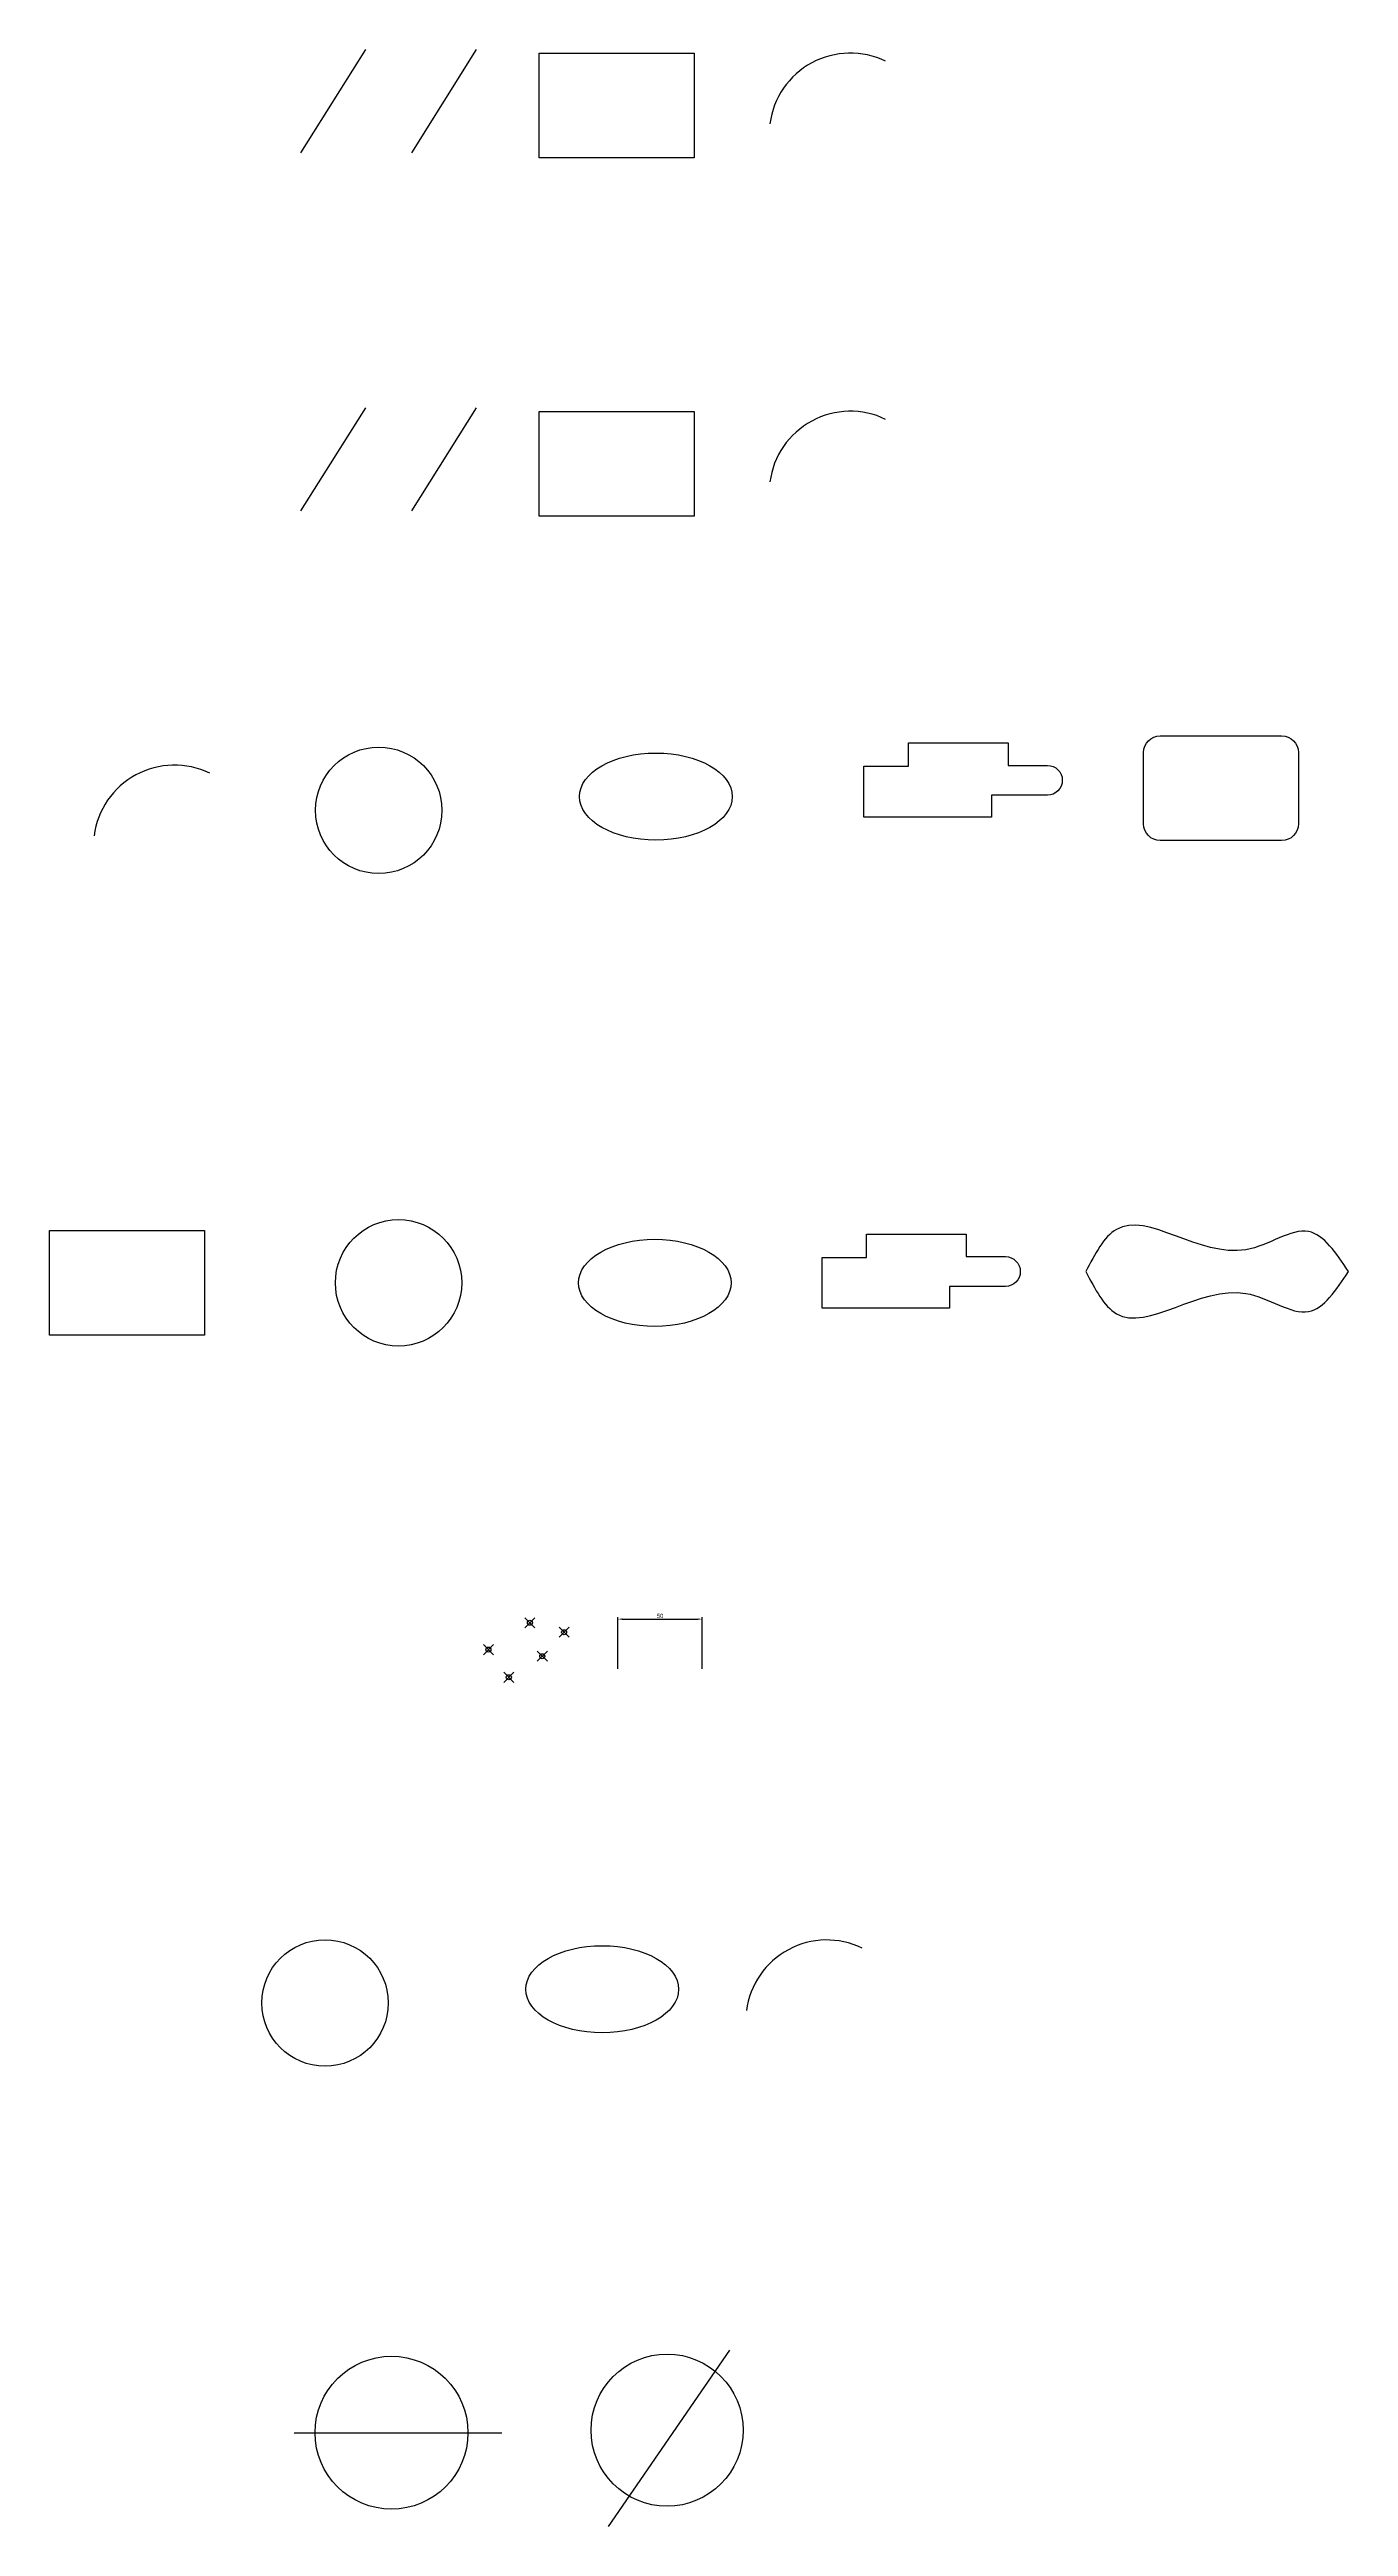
# Model space of a CAD drawing. Header units: millimetres. Extents: x 1825 to 2596, y 740 to 2210.
import ezdxf

# ---------------------------------------------------------------- set-up
doc = ezdxf.new("R2010")
doc.units = ezdxf.units.MM
doc.header["$PDMODE"] = 35
doc.header["$PDSIZE"] = 3
doc.styles.get("Standard").update_dxf_attribs({"font": 'arial.ttf'})
doc.dimstyles.new('ISO-25', dxfattribs={"dimtxt": 2.5, "dimasz": 2.5, "dimexe": 1.25, "dimexo": 0.625, "dimtad": 1, "dimtxsty": 'Standard', "dimcen": 2.5, "dimadec": 0, "dimazin": 0, "dimtfac": 1, "dimtmove": 0, "dimatfit": 3, "dimfxl": 1, "dimarcsym": 0})

# ---------------------------------------------------------------- blocks, each defined once
blk = doc.blocks.new('*D12')
at = {"color": 0, "lineweight": -2, "transparency": 16777216}
for p, q in [((2162.5, 1248.6), (2162.5, 1279.4)), ((2212.5, 1248.6), (2212.5, 1279.4)), ((2165, 1278.2), (2210, 1278.2))]:
    blk.add_line(p, q, dxfattribs=at)
at = {"color": 0, "transparency": 16777216}
for points in [[(2165, 1278.6), (2165, 1277.8), (2162.5, 1278.2)], [(2210, 1278.6), (2210, 1277.8), (2212.5, 1278.2)]]:
    blk.add_solid(points, dxfattribs=at)
at = {"layer": 'Defpoints', "color": 0, "transparency": 16777216}
for p in [(2212.5, 1278.2), (2162.5, 1248), (2212.5, 1248)]:
    blk.add_point(p, dxfattribs=at)
at = {"color": 0, "transparency": 16777216, "insert": (2187.5, 1280.1), "char_height": 2.5, "attachment_point": 5}
blk.add_mtext('50', dxfattribs=at)

msp = doc.modelspace()

# ---------------------------------------------------------------- linework, layer by layer
for p, q in [((1974.168, 2148.646), (2012.646, 2209.957)), ((2040.051, 2148.646), (2078.529, 2209.957)), ((1974.168, 1936.019), (2012.646, 1997.33)), ((2040.051, 1936.019), (2078.529, 1997.33)), ((2228.816, 844.197), (2156.731, 739.551)), ((1970.136, 795.193), (2093.497, 795.193))]:
    msp.add_line(p, q)
for points in [[(2115.709, 2207.798), (2207.796, 2207.798), (2207.796, 2145.624), (2115.709, 2145.624)], [(2115.709, 1995.171), (2207.796, 1995.171), (2207.796, 1932.997), (2115.709, 1932.997)], [(1824.823, 1508.907), (1916.91, 1508.907), (1916.91, 1446.733), (1824.823, 1446.733)]]:
    msp.add_lwpolyline(points, close=True)
for points in [[(2308.644, 1754.348), (2308.644, 1784.571), (2335.017, 1784.571), (2335.017, 1798.388), (2394.246, 1798.388), (2394.246, 1785.003), (2417.592, 1785.003, -1), (2417.592, 1767.301), (2384.303, 1767.301), (2384.303, 1754.348), (2308.644, 1754.348)], [(2283.699, 1462.708), (2283.699, 1492.932), (2310.071, 1492.932), (2310.071, 1506.749), (2369.301, 1506.749), (2369.301, 1493.364), (2392.647, 1493.364, -1), (2392.647, 1475.661), (2359.357, 1475.661), (2359.357, 1462.708), (2283.699, 1462.708)]]:
    msp.add_lwpolyline(points, format="xyb")
msp.add_lwpolyline([(2484.658, 1802.553), (2556.745, 1802.553, -0.41421356), (2566.745, 1792.553), (2566.745, 1750.379, -0.41421356), (2556.745, 1740.379), (2484.658, 1740.379, -0.41421356), (2474.658, 1750.379), (2474.658, 1792.553, -0.41421356)], format="xyb", close=True)
for centre, radius in [((2020.393, 1758.319), 37.521), ((2032.155, 1477.82), 37.521), ((1988.496, 1050.304), 37.521), ((2027.978, 795.193), 45.396), ((2191.659, 796.698), 45.162)]:
    msp.add_circle(centre, radius)
for centre in [(2300.532, 2159.672), (2300.532, 1947.044), (1899.046, 1736.979), (2286.609, 1039.536)]:
    msp.add_arc(centre, 48.179, 64.201282, 172.552086)
for centre in [(2185.035, 1766.464), (2184.406, 1477.82), (2153.138, 1058.45)]:
    msp.add_ellipse(centre, major_axis=(-45.357, 0), ratio=0.57055655)
msp.add_open_spline([(2596.443, 1484.513), (2589.132, 1473.495), (2573.394, 1449.776), (2523.219, 1490.099), (2464.822, 1437.649), (2445.806, 1474.141), (2440.402, 1484.513), (2445.806, 1494.884), (2464.822, 1531.376), (2523.219, 1478.926), (2573.394, 1519.249), (2589.132, 1495.53), (2596.443, 1484.513)], degree=3, knots=[0, 0, 0, 0, 33.58357894, 72.29939047, 150.1984915, 181.13129175, 181.13129175, 181.13129175, 212.06409201, 289.96319304, 328.67900457, 362.26258351, 362.26258351, 362.26258351, 362.26258351])
for p in [(2110.197, 1276.036), (2130.517, 1270.423), (2085.554, 1260.061), (2117.547, 1256.175), (2097.659, 1243.654)]:
    msp.add_point(p)

# ---------------------------------------------------------------- dimensions: what is measured, and where the dimension line sits
dim = msp.add_linear_dim(base=(2212.509, 1278.195), p1=(2162.509, 1247.971), p2=(2212.509, 1247.971), dimstyle='ISO-25')
dim.commit()
dim.dimension.update_dxf_attribs({"geometry": '*D12', "text_midpoint": (2187.509, 1280.096)})

doc.saveas('drawing.dxf')
